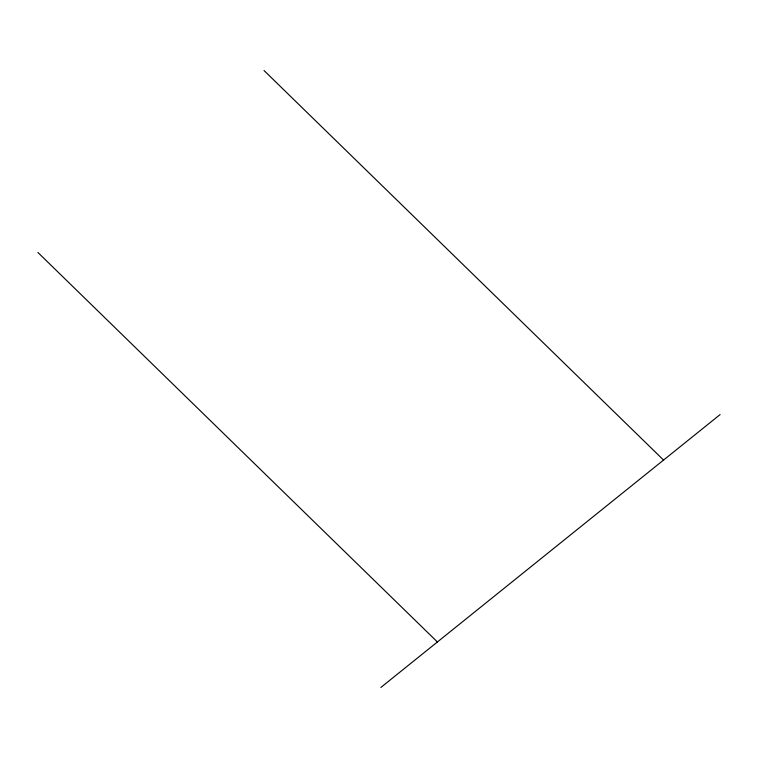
<?xml version="1.0" encoding="UTF-8"?>
<svg xmlns="http://www.w3.org/2000/svg" width="758" height="758" viewBox="0 0 758 758"><rect width="100%" height="100%" fill="white"/><g stroke="black" fill="none" stroke-linecap="round" stroke-linejoin="round"><path stroke-width="1.14" d="M380.867 687.449L720.1 414.588M264.059 70.551L663.563 460.059M37.9 252.461L437.404 641.979"/></g></svg>
